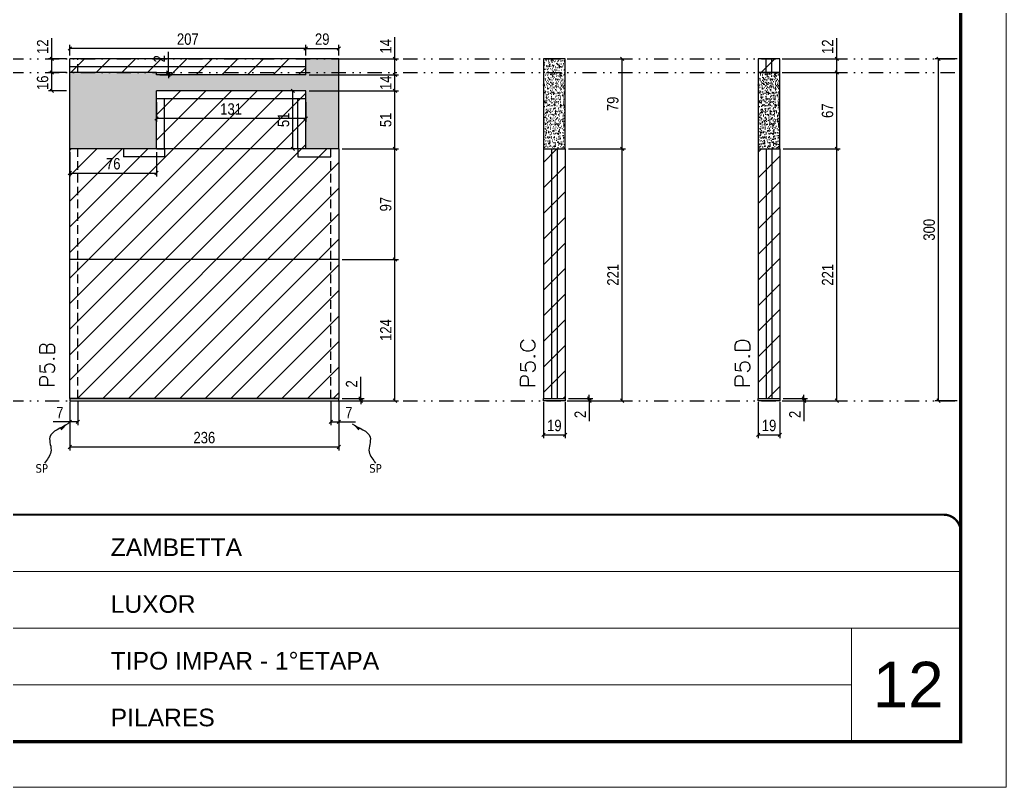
# Model space of a CAD drawing. Extents: x 14400 to 24104, y -21631 to 6985.
# Drawn here: x 19801 to 20667, y 3638 to 4311 of the extents above; entities that cross this region are included whole.
import ezdxf

# ---------------------------------------------------------------- set-up
doc = ezdxf.new("R2010")
doc.units = 0
for name, pattern in [('CONTINUO', [0]), ('DASHED', [0.75, 0.5, -0.25]), ('DIVIDE2', [0.625, 0.25, -0.125, 0, -0.125, 0, -0.125]), ('HIDDEN', [0.375, 0.25, -0.125])]:
    doc.linetypes.add(name, pattern=pattern)
for name, color, linetype, lineweight in [('CARIMBO', 255, 'Continuous', 9), ('Folhas', 255, 'Continuous', 9), ('Hachura', 251, 'Continuous', 9), ('SARRAFO DE PRESSAO', 251, 'DASHED', 9), ('Texto Seção', 7, 'Continuous', 15)]:
    doc.layers.add(name, color=color, linetype=linetype, lineweight=lineweight)
for name, color, linetype in [('COTA', 241, 'Continuous'), ('Nível', 160, 'Continuous'), ('Painéis', 200, 'Continuous'), ('SARR_2.2x7', 40, 'Continuous'), ('Sarrafo de Pressão', 42, 'HIDDEN'), ('texto', 7, 'Continuous')]:
    doc.layers.add(name, color=color, linetype=linetype)
doc.styles.add('ARIAL', font='arial.ttf')
doc.styles.add('COTA TECNICA', font='techl___.ttf', dxfattribs={"height": 10})
doc.styles.add('COTA TECNICA-50', font='techl___.ttf', dxfattribs={"height": 10})
doc.styles.add('REGUA-120', font='ROMANS.shx', dxfattribs={"height": 15})
doc.styles.get("Standard").update_dxf_attribs({"font": 'arial.ttf'})
doc.dimstyles.new('COTA PAINEL-50', dxfattribs={"dimtxt": 10, "dimasz": 3, "dimexe": 3, "dimexo": 3, "dimgap": 3, "dimtad": 1, "dimdec": 1, "dimzin": 12, "dimdsep": 46, "dimtxsty": 'COTA TECNICA-50', "dimblk1": 'OBLIQUE', "dimblk2": 'OBLIQUE', "dimsah": 1, "dimcen": 0.9, "dimclrd": 4, "dimclre": 4, "dimclrt": 240, "dimadec": 1, "dimazin": 3, "dimtfac": 1, "dimtdec": 1, "dimtmove": 0, "dimatfit": 3, "dimfxl": 1, "dimtolj": 1, "dimtzin": 12, "dimarcsym": 0})
doc.dimstyles.new('PAINEL', dxfattribs={"dimtxt": 10, "dimasz": 3, "dimexe": 3, "dimexo": 3, "dimgap": 3, "dimtad": 1, "dimdec": 1, "dimzin": 12, "dimdsep": 46, "dimtxsty": 'COTA TECNICA', "dimblk1": 'OBLIQUE', "dimblk2": 'OBLIQUE', "dimsah": 1, "dimcen": 0.9, "dimclrd": 4, "dimclre": 4, "dimclrt": 240, "dimadec": 1, "dimazin": 3, "dimtfac": 1, "dimtdec": 1, "dimtmove": 0, "dimatfit": 3, "dimfxl": 1, "dimtolj": 1, "dimtzin": 12, "dimarcsym": 0})
doc.dimstyles.get("Standard").update_dxf_attribs({"dimtxt": 0.18, "dimasz": 0.18, "dimexe": 0.18, "dimexo": 0.0625, "dimgap": 0.09, "dimtad": 0, "dimtih": 1, "dimtoh": 1, "dimdec": 4, "dimzin": 0, "dimdsep": 46, "dimtxsty": 'Standard', "dimcen": 0.09, "dimadec": 0, "dimazin": 0, "dimtfac": 1, "dimtdec": 4, "dimtofl": 0, "dimtmove": 0, "dimatfit": 3, "dimfxl": 1, "dimtolj": 1, "dimtzin": 0, "dimarcsym": 0})

# ---------------------------------------------------------------- blocks, each defined once
blk = doc.blocks.new('9999999999')
at = {"color": 30, "linetype": 'CONTINUO'}
for p, q in [((98564.56, 34379.64), (99583.98, 34379.64)), ((98564.56, 34329.83), (99487.98, 34329.83)), ((99583.98, 34329.83), (99487.98, 34329.83)), ((99487.98, 34329.83), (99487.98, 34230.21)), ((98564.56, 34280.02), (99487.98, 34280.02))]:
    blk.add_line(p, q, dxfattribs=at)
at = {"color": 30, "linetype": 'CONTINUO', "const_width": 2}
blk.add_lwpolyline([(99583.98, 34230.21), (99583.98, 34414.45, 0.414214), (99568.98, 34429.45), (98228.98, 34429.45, 0.414214), (98213.98, 34414.45), (98213.98, 34245.21, 0.414214), (98228.98, 34230.21), (99583.98, 34230.21)], format="xyb", dxfattribs=at)
at = {"layer": 'Folhas'}
blk.add_lwpolyline([(98138.98, 34190.21), (99623.98, 34190.21), (99623.98, 35240.21), (98138.98, 35240.21)], close=True, dxfattribs=at)
at = {"layer": 'Folhas', "color": 30, "const_width": 3}
blk.add_lwpolyline([(98213.98, 34230.21), (99583.98, 34230.21), (99583.98, 35200.21), (98213.98, 35200.21)], close=True, dxfattribs=at)
at = {"color": 7, "linetype": 'Continuous', "ltscale": 5, "style": 'ARIAL'}
for s, height, p in [('ZAMBETTA', 15.483, (98837.68, 34393.13)), ('LUXOR', 15.483, (98837.68, 34343.32)), ('TIPO IMPAR - 1°ETAPA', 15.4829, (98837.68, 34293.51)), ('PILARES', 15.483, (98837.68, 34243.7))]:
    blk.add_text(s, height=height, dxfattribs=at).set_placement(p)
blk = doc.blocks.new('_Oblique')
at = {"color": 0, "linetype": 'ByBlock', "lineweight": -2}
blk.add_line((-0.5, -0.5), (0.5, 0.5), dxfattribs=at)
blk = doc.blocks.new('*D780')
at = {"layer": 'COTA', "color": 4, "lineweight": -2, "transparency": 16777216}
for p, q in [((19844.89, 3975.86), (19844.89, 3933.18)), ((20080.89, 3975.86), (20080.89, 3933.18)), ((20080.89, 3936.18), (19844.89, 3936.18))]:
    blk.add_line(p, q, dxfattribs=at)
at = {"layer": 'Defpoints', "color": 0, "transparency": 16777216}
for p in [(19844.89, 3978.86), (20080.89, 3978.86), (19844.89, 3936.18)]:
    blk.add_point(p, dxfattribs=at)
at = {"layer": 'COTA', "color": 4, "lineweight": -2, "transparency": 16777216, "xscale": 3, "yscale": 3, "zscale": 3, "rotation": 180}
blk.add_blockref('_Oblique', (19844.89, 3936.18), dxfattribs=at)
at = {"layer": 'COTA', "color": 4, "lineweight": -2, "transparency": 16777216, "xscale": 3, "yscale": 3, "zscale": 3}
blk.add_blockref('_Oblique', (20080.89, 3936.18), dxfattribs=at)
at = {"layer": 'COTA', "color": 240, "transparency": 16777216, "insert": (19962.89, 3944.4), "char_height": 10, "attachment_point": 5, "style": 'COTA TECNICA'}
blk.add_mtext('\\A1;236', dxfattribs=at)
blk = doc.blocks.new('*D781')
at = {"layer": 'COTA', "color": 4, "lineweight": -2, "transparency": 16777216}
for p, q in [((20073.89, 3975.86), (20073.89, 3955.35)), ((20080.89, 3973.86), (20080.89, 3955.35)), ((20073.89, 3958.35), (20080.89, 3958.35)), ((20080.89, 3958.35), (20095.62, 3958.35))]:
    blk.add_line(p, q, dxfattribs=at)
at = {"layer": 'Defpoints', "color": 0, "transparency": 16777216}
for p in [(20073.89, 3978.86), (20080.89, 3976.86), (20080.89, 3958.35)]:
    blk.add_point(p, dxfattribs=at)
at = {"layer": 'COTA', "color": 4, "lineweight": -2, "transparency": 16777216, "xscale": 3, "yscale": 3, "zscale": 3, "rotation": 180}
blk.add_blockref('_Oblique', (20073.89, 3958.35), dxfattribs=at)
at = {"layer": 'COTA', "color": 4, "lineweight": -2, "transparency": 16777216, "xscale": 3, "yscale": 3, "zscale": 3}
blk.add_blockref('_Oblique', (20080.89, 3958.35), dxfattribs=at)
at = {"layer": 'COTA', "color": 240, "transparency": 16777216, "insert": (20089.76, 3966.42), "char_height": 10, "attachment_point": 5, "style": 'COTA TECNICA-50'}
blk.add_mtext('\\A1;7', dxfattribs=at)
blk = doc.blocks.new('*D782')
at = {"layer": 'COTA', "color": 4, "lineweight": -2, "transparency": 16777216}
for p, q in [((19851.89, 3975.86), (19851.89, 3955.35)), ((19844.89, 3973.86), (19844.89, 3955.35)), ((19844.89, 3958.35), (19830.16, 3958.35)), ((19851.89, 3958.35), (19844.89, 3958.35))]:
    blk.add_line(p, q, dxfattribs=at)
at = {"layer": 'Defpoints', "color": 0, "transparency": 16777216}
for p in [(19844.89, 3976.86), (19851.89, 3978.86), (19844.89, 3958.35)]:
    blk.add_point(p, dxfattribs=at)
at = {"layer": 'COTA', "color": 4, "lineweight": -2, "transparency": 16777216, "xscale": 3, "yscale": 3, "zscale": 3, "rotation": 180}
blk.add_blockref('_Oblique', (19844.89, 3958.35), dxfattribs=at)
at = {"layer": 'COTA', "color": 4, "lineweight": -2, "transparency": 16777216, "xscale": 3, "yscale": 3, "zscale": 3}
blk.add_blockref('_Oblique', (19851.89, 3958.35), dxfattribs=at)
at = {"layer": 'COTA', "color": 240, "transparency": 16777216, "insert": (19836.03, 3966.42), "char_height": 10, "attachment_point": 5, "style": 'COTA TECNICA-50'}
blk.add_mtext('\\A1;7', dxfattribs=at)
blk = doc.blocks.new('*D786')
at = {"layer": 'COTA', "color": 4, "linetype": 'ByBlock', "lineweight": -2, "transparency": 16777216}
for p, q in [((20083.89, 4100.86), (20133.26, 4100.86)), ((20130.26, 3976.86), (20130.26, 4100.86)), ((20083.89, 3976.86), (20133.26, 3976.86))]:
    blk.add_line(p, q, dxfattribs=at)
at = {"layer": 'Defpoints', "color": 0, "linetype": 'ByBlock', "transparency": 16777216}
for p in [(20080.89, 4100.86), (20130.26, 4100.86), (20080.89, 3976.86)]:
    blk.add_point(p, dxfattribs=at)
at = {"layer": 'COTA', "color": 4, "linetype": 'ByBlock', "lineweight": -2, "transparency": 16777216, "xscale": 3, "yscale": 3, "zscale": 3}
for p, rotation in [((20130.26, 4100.86), 90), ((20130.26, 3976.86), 270)]:
    blk.add_blockref('_Oblique', p, dxfattribs=dict(at, rotation=rotation))
at = {"layer": 'COTA', "color": 240, "linetype": 'ByBlock', "transparency": 16777216, "insert": (20122.19, 4038.86), "char_height": 10, "attachment_point": 5, "rotation": 90, "style": 'COTA TECNICA'}
blk.add_mtext('\\A1;124', dxfattribs=at)
blk = doc.blocks.new('*D783')
at = {"layer": 'COTA', "color": 4, "lineweight": -2, "transparency": 16777216}
for p, q in [((20100.15, 3978.86), (20100.15, 3997.66)), ((20083.89, 3978.86), (20103.15, 3978.86)), ((20083.89, 3976.86), (20103.15, 3976.86)), ((20100.15, 3976.86), (20100.15, 3978.86)), ((20100.15, 3976.86), (20100.15, 3973.86))]:
    blk.add_line(p, q, dxfattribs=at)
at = {"layer": 'Defpoints', "color": 0, "transparency": 16777216}
for p in [(20080.89, 3978.86), (20080.89, 3976.86), (20100.15, 3976.86)]:
    blk.add_point(p, dxfattribs=at)
at = {"layer": 'COTA', "color": 4, "lineweight": -2, "transparency": 16777216, "xscale": 3, "yscale": 3, "zscale": 3}
for p, rotation in [((20100.15, 3978.86), 270), ((20100.15, 3976.86), 90)]:
    blk.add_blockref('_Oblique', p, dxfattribs=dict(at, rotation=rotation))
at = {"layer": 'COTA', "color": 240, "transparency": 16777216, "insert": (20092.15, 3991.61), "char_height": 10, "attachment_point": 5, "rotation": 90, "style": 'COTA TECNICA-50'}
blk.add_mtext('\\A1;2', dxfattribs=at)
blk = doc.blocks.new('*D787')
at = {"layer": 'COTA', "color": 4, "linetype": 'ByBlock', "lineweight": -2, "transparency": 16777216}
for p, q in [((20083.89, 4100.86), (20133.26, 4100.86)), ((20130.26, 3976.86), (20130.26, 4100.86)), ((20083.89, 3976.86), (20133.26, 3976.86))]:
    blk.add_line(p, q, dxfattribs=at)
at = {"layer": 'Defpoints', "color": 0, "linetype": 'ByBlock', "transparency": 16777216}
for p in [(20080.89, 4100.86), (20130.26, 4100.86), (20080.89, 3976.86)]:
    blk.add_point(p, dxfattribs=at)
at = {"layer": 'COTA', "color": 4, "linetype": 'ByBlock', "lineweight": -2, "transparency": 16777216, "xscale": 3, "yscale": 3, "zscale": 3}
for p, rotation in [((20130.26, 4100.86), 90), ((20130.26, 3976.86), 270)]:
    blk.add_blockref('_Oblique', p, dxfattribs=dict(at, rotation=rotation))
at = {"layer": 'COTA', "color": 240, "linetype": 'ByBlock', "transparency": 16777216, "insert": (20122.19, 4038.86), "char_height": 10, "attachment_point": 5, "rotation": 90, "style": 'COTA TECNICA'}
blk.add_mtext('\\A1;124', dxfattribs=at)
blk = doc.blocks.new('*D788')
at = {"layer": 'COTA', "color": 4, "lineweight": -2, "transparency": 16777216}
for p, q in [((20083.89, 4197.86), (20133.26, 4197.86)), ((20130.26, 4100.86), (20130.26, 4197.86)), ((20083.89, 4100.86), (20133.26, 4100.86))]:
    blk.add_line(p, q, dxfattribs=at)
at = {"layer": 'Defpoints', "color": 0, "transparency": 16777216}
for p in [(20080.89, 4197.86), (20130.26, 4197.86), (20080.89, 4100.86)]:
    blk.add_point(p, dxfattribs=at)
at = {"layer": 'COTA', "color": 4, "lineweight": -2, "transparency": 16777216, "xscale": 3, "yscale": 3, "zscale": 3}
for p, rotation in [((20130.26, 4197.86), 90), ((20130.26, 4100.86), 270)]:
    blk.add_blockref('_Oblique', p, dxfattribs=dict(at, rotation=rotation))
at = {"layer": 'COTA', "color": 240, "transparency": 16777216, "insert": (20122.16, 4149.36), "char_height": 10, "attachment_point": 5, "rotation": 90, "style": 'COTA TECNICA'}
blk.add_mtext('\\A1;97', dxfattribs=at)
blk = doc.blocks.new('*D784')
at = {"layer": 'COTA', "color": 4, "lineweight": -2, "transparency": 16777216}
for p, q in [((20051.89, 4279.86), (20051.89, 4289.04)), ((20080.89, 4279.86), (20080.89, 4289.04)), ((20051.89, 4286.04), (20080.89, 4286.04))]:
    blk.add_line(p, q, dxfattribs=at)
at = {"layer": 'Defpoints', "color": 0, "transparency": 16777216}
for p in [(20080.89, 4286.04), (20051.89, 4276.86), (20080.89, 4276.86)]:
    blk.add_point(p, dxfattribs=at)
at = {"layer": 'COTA', "color": 4, "lineweight": -2, "transparency": 16777216, "xscale": 3, "yscale": 3, "zscale": 3, "rotation": 180}
blk.add_blockref('_Oblique', (20051.89, 4286.04), dxfattribs=at)
at = {"layer": 'COTA', "color": 4, "lineweight": -2, "transparency": 16777216, "xscale": 3, "yscale": 3, "zscale": 3}
blk.add_blockref('_Oblique', (20080.89, 4286.04), dxfattribs=at)
at = {"layer": 'COTA', "color": 240, "transparency": 16777216, "insert": (20066.39, 4294.13), "char_height": 10, "attachment_point": 5, "style": 'COTA TECNICA'}
blk.add_mtext('\\A1;29', dxfattribs=at)
blk = doc.blocks.new('*D785')
at = {"layer": 'COTA', "color": 4, "lineweight": -2, "transparency": 16777216}
for p, q in [((19844.89, 4279.86), (19844.89, 4289.04)), ((20051.89, 4279.86), (20051.89, 4289.04)), ((20051.89, 4286.04), (19844.89, 4286.04))]:
    blk.add_line(p, q, dxfattribs=at)
at = {"layer": 'Defpoints', "color": 0, "transparency": 16777216}
for p in [(19844.89, 4286.04), (19844.89, 4276.86), (20051.89, 4276.86)]:
    blk.add_point(p, dxfattribs=at)
at = {"layer": 'COTA', "color": 4, "lineweight": -2, "transparency": 16777216, "xscale": 3, "yscale": 3, "zscale": 3, "rotation": 180}
blk.add_blockref('_Oblique', (19844.89, 4286.04), dxfattribs=at)
at = {"layer": 'COTA', "color": 4, "lineweight": -2, "transparency": 16777216, "xscale": 3, "yscale": 3, "zscale": 3}
blk.add_blockref('_Oblique', (20051.89, 4286.04), dxfattribs=at)
at = {"layer": 'COTA', "color": 240, "transparency": 16777216, "insert": (19948.39, 4294.15), "char_height": 10, "attachment_point": 5, "style": 'COTA TECNICA'}
blk.add_mtext('\\A1;207', dxfattribs=at)
blk = doc.blocks.new('*D789')
at = {"layer": 'COTA', "color": 4, "lineweight": -2, "transparency": 16777216}
for p, q in [((19841.89, 4264.86), (19826.03, 4264.86)), ((19829.03, 4248.86), (19829.03, 4264.86)), ((19841.89, 4248.86), (19826.03, 4248.86))]:
    blk.add_line(p, q, dxfattribs=at)
at = {"layer": 'Defpoints', "color": 0, "transparency": 16777216}
for p in [(19829.03, 4264.86), (19844.89, 4264.86), (19844.89, 4248.86)]:
    blk.add_point(p, dxfattribs=at)
at = {"layer": 'COTA', "color": 4, "lineweight": -2, "transparency": 16777216, "xscale": 3, "yscale": 3, "zscale": 3}
for p, rotation in [((19829.03, 4264.86), 90), ((19829.03, 4248.86), 270)]:
    blk.add_blockref('_Oblique', p, dxfattribs=dict(at, rotation=rotation))
at = {"layer": 'COTA', "color": 240, "transparency": 16777216, "insert": (19820.92, 4255.86), "char_height": 10, "attachment_point": 5, "rotation": 90, "style": 'COTA TECNICA'}
blk.add_mtext('\\A1;16', dxfattribs=at)
blk = doc.blocks.new('*D790')
at = {"layer": 'COTA', "color": 4, "lineweight": -2, "transparency": 16777216}
for p, q in [((19829.03, 4276.86), (19829.03, 4295.17)), ((19841.89, 4276.86), (19826.03, 4276.86)), ((19829.03, 4264.86), (19829.03, 4276.86)), ((19841.89, 4264.86), (19826.03, 4264.86))]:
    blk.add_line(p, q, dxfattribs=at)
at = {"layer": 'Defpoints', "color": 0, "transparency": 16777216}
for p in [(19829.03, 4276.86), (19844.89, 4276.86), (19844.89, 4264.86)]:
    blk.add_point(p, dxfattribs=at)
at = {"layer": 'COTA', "color": 4, "lineweight": -2, "transparency": 16777216, "xscale": 3, "yscale": 3, "zscale": 3}
for p, rotation in [((19829.03, 4276.86), 90), ((19829.03, 4264.86), 270)]:
    blk.add_blockref('_Oblique', p, dxfattribs=dict(at, rotation=rotation))
at = {"layer": 'COTA', "color": 240, "transparency": 16777216, "insert": (19820.97, 4287.52), "char_height": 10, "attachment_point": 5, "rotation": 90, "style": 'COTA TECNICA'}
blk.add_mtext('\\A1;12', dxfattribs=at)
blk = doc.blocks.new('*D791')
at = {"layer": 'COTA', "color": 4, "lineweight": -2, "transparency": 16777216}
for p, q in [((19931.3, 4264.86), (19931.3, 4282.97)), ((19923.89, 4264.86), (19934.3, 4264.86)), ((19923.89, 4262.86), (19934.3, 4262.86)), ((19931.3, 4262.86), (19931.3, 4264.86)), ((19931.3, 4262.86), (19931.3, 4259.86))]:
    blk.add_line(p, q, dxfattribs=at)
at = {"layer": 'Defpoints', "color": 0, "transparency": 16777216}
for p in [(19920.89, 4264.86), (19920.89, 4262.86), (19931.3, 4264.86)]:
    blk.add_point(p, dxfattribs=at)
at = {"layer": 'COTA', "color": 4, "lineweight": -2, "transparency": 16777216, "xscale": 3, "yscale": 3, "zscale": 3}
for p, rotation in [((19931.3, 4264.86), 270), ((19931.3, 4262.86), 90)]:
    blk.add_blockref('_Oblique', p, dxfattribs=dict(at, rotation=rotation))
at = {"layer": 'COTA', "color": 240, "transparency": 16777216, "insert": (19923.3, 4276.92), "char_height": 10, "attachment_point": 5, "rotation": 90, "style": 'COTA TECNICA'}
blk.add_mtext('\\A1;2', dxfattribs=at)
blk = doc.blocks.new('*D792')
at = {"layer": 'COTA', "color": 4, "lineweight": -2, "transparency": 16777216}
for p, q in [((20054.89, 4248.86), (20133.26, 4248.86)), ((20130.26, 4197.86), (20130.26, 4248.86)), ((20083.89, 4197.86), (20133.26, 4197.86))]:
    blk.add_line(p, q, dxfattribs=at)
at = {"layer": 'Defpoints', "color": 0, "transparency": 16777216}
for p in [(20051.89, 4248.86), (20130.26, 4248.86), (20080.89, 4197.86)]:
    blk.add_point(p, dxfattribs=at)
at = {"layer": 'COTA', "color": 4, "lineweight": -2, "transparency": 16777216, "xscale": 3, "yscale": 3, "zscale": 3}
for p, rotation in [((20130.26, 4248.86), 90), ((20130.26, 4197.86), 270)]:
    blk.add_blockref('_Oblique', p, dxfattribs=dict(at, rotation=rotation))
at = {"layer": 'COTA', "color": 240, "transparency": 16777216, "insert": (20122.15, 4223.36), "char_height": 10, "attachment_point": 5, "rotation": 90, "style": 'COTA TECNICA'}
blk.add_mtext('\\A1;51', dxfattribs=at)
blk = doc.blocks.new('*D793')
at = {"layer": 'COTA', "color": 4, "lineweight": -2, "transparency": 16777216}
for p, q in [((20054.89, 4262.86), (20133.26, 4262.86)), ((20130.26, 4248.86), (20130.26, 4262.86)), ((20054.89, 4248.86), (20133.26, 4248.86))]:
    blk.add_line(p, q, dxfattribs=at)
at = {"layer": 'Defpoints', "color": 0, "transparency": 16777216}
for p in [(20051.89, 4262.86), (20130.26, 4262.86), (20051.89, 4248.86)]:
    blk.add_point(p, dxfattribs=at)
at = {"layer": 'COTA', "color": 4, "lineweight": -2, "transparency": 16777216, "xscale": 3, "yscale": 3, "zscale": 3}
for p, rotation in [((20130.26, 4262.86), 90), ((20130.26, 4248.86), 270)]:
    blk.add_blockref('_Oblique', p, dxfattribs=dict(at, rotation=rotation))
at = {"layer": 'COTA', "color": 240, "transparency": 16777216, "insert": (20122.19, 4255.86), "char_height": 10, "attachment_point": 5, "rotation": 90, "style": 'COTA TECNICA'}
blk.add_mtext('\\A1;14', dxfattribs=at)
blk = doc.blocks.new('*D794')
at = {"layer": 'COTA', "color": 4, "lineweight": -2, "transparency": 16777216}
for p, q in [((20130.26, 4276.86), (20130.26, 4295.98)), ((20083.89, 4276.86), (20133.26, 4276.86)), ((20130.26, 4262.86), (20130.26, 4276.86)), ((20054.89, 4262.86), (20133.26, 4262.86))]:
    blk.add_line(p, q, dxfattribs=at)
at = {"layer": 'Defpoints', "color": 0, "transparency": 16777216}
for p in [(20080.89, 4276.86), (20130.26, 4276.86), (20051.89, 4262.86)]:
    blk.add_point(p, dxfattribs=at)
at = {"layer": 'COTA', "color": 4, "lineweight": -2, "transparency": 16777216, "xscale": 3, "yscale": 3, "zscale": 3}
for p, rotation in [((20130.26, 4276.86), 90), ((20130.26, 4262.86), 270)]:
    blk.add_blockref('_Oblique', p, dxfattribs=dict(at, rotation=rotation))
at = {"layer": 'COTA', "color": 240, "transparency": 16777216, "insert": (20122.19, 4287.92), "char_height": 10, "attachment_point": 5, "rotation": 90, "style": 'COTA TECNICA'}
blk.add_mtext('\\A1;14', dxfattribs=at)
blk = doc.blocks.new('*D795')
at = {"layer": 'COTA', "color": 4, "lineweight": -2, "transparency": 16777216}
for p, q in [((20048.89, 4248.86), (20037.57, 4248.86)), ((20040.57, 4197.86), (20040.57, 4248.86)), ((20041.89, 4197.86), (20037.57, 4197.86))]:
    blk.add_line(p, q, dxfattribs=at)
at = {"layer": 'Defpoints', "color": 0, "transparency": 16777216}
for p in [(20040.57, 4248.86), (20051.89, 4248.86), (20044.89, 4197.86)]:
    blk.add_point(p, dxfattribs=at)
at = {"layer": 'COTA', "color": 4, "lineweight": -2, "transparency": 16777216, "xscale": 3, "yscale": 3, "zscale": 3}
for p, rotation in [((20040.57, 4248.86), 90), ((20040.57, 4197.86), 270)]:
    blk.add_blockref('_Oblique', p, dxfattribs=dict(at, rotation=rotation))
at = {"layer": 'COTA', "color": 240, "transparency": 16777216, "insert": (20032.46, 4223.36), "char_height": 10, "attachment_point": 5, "rotation": 90, "style": 'COTA TECNICA'}
blk.add_mtext('\\A1;51', dxfattribs=at)
blk = doc.blocks.new('*D1940')
at = {"layer": 'COTA', "color": 4, "lineweight": -2, "transparency": 16777216}
for p, q in [((20623.97, 4276.86), (20604.51, 4276.86)), ((20607.51, 3976.86), (20607.51, 4276.86)), ((20623.97, 3976.86), (20604.51, 3976.86))]:
    blk.add_line(p, q, dxfattribs=at)
at = {"layer": 'Defpoints', "color": 0, "transparency": 16777216}
for p in [(20607.51, 4276.86), (20626.97, 4276.86), (20626.97, 3976.86)]:
    blk.add_point(p, dxfattribs=at)
at = {"layer": 'COTA', "color": 4, "lineweight": -2, "transparency": 16777216, "xscale": 3, "yscale": 3, "zscale": 3}
for p, rotation in [((20607.51, 4276.86), 90), ((20607.51, 3976.86), 270)]:
    blk.add_blockref('_Oblique', p, dxfattribs=dict(at, rotation=rotation))
at = {"layer": 'COTA', "color": 240, "transparency": 16777216, "insert": (20599.29, 4126.86), "char_height": 10, "attachment_point": 5, "rotation": 90, "style": 'COTA TECNICA'}
blk.add_mtext('\\A1;300', dxfattribs=at)
blk = doc.blocks.new('*D1943')
at = {"layer": 'COTA', "color": 4, "lineweight": -2, "transparency": 16777216}
for p, q in [((20260.69, 3975.86), (20260.69, 3943.97)), ((20279.69, 3975.86), (20279.69, 3943.97)), ((20260.69, 3946.97), (20279.69, 3946.97))]:
    blk.add_line(p, q, dxfattribs=at)
at = {"layer": 'Defpoints', "color": 0, "transparency": 16777216}
for p in [(20260.69, 3978.86), (20279.69, 3978.86), (20279.69, 3946.97)]:
    blk.add_point(p, dxfattribs=at)
at = {"layer": 'COTA', "color": 4, "lineweight": -2, "transparency": 16777216, "xscale": 3, "yscale": 3, "zscale": 3, "rotation": 180}
blk.add_blockref('_Oblique', (20260.69, 3946.97), dxfattribs=at)
at = {"layer": 'COTA', "color": 4, "lineweight": -2, "transparency": 16777216, "xscale": 3, "yscale": 3, "zscale": 3}
blk.add_blockref('_Oblique', (20279.69, 3946.97), dxfattribs=at)
at = {"layer": 'COTA', "color": 240, "transparency": 16777216, "insert": (20270.19, 3955.05), "char_height": 10, "attachment_point": 5, "style": 'COTA TECNICA'}
blk.add_mtext('\\A1;19', dxfattribs=at)
blk = doc.blocks.new('*D1944')
at = {"layer": 'COTA', "color": 4, "lineweight": -2, "transparency": 16777216}
for p, q in [((20282.69, 3978.86), (20303.88, 3978.86)), ((20282.69, 3976.86), (20303.88, 3976.86)), ((20300.88, 3978.86), (20300.88, 3981.86)), ((20300.88, 3978.86), (20300.88, 3976.86)), ((20300.88, 3976.86), (20300.88, 3958.75))]:
    blk.add_line(p, q, dxfattribs=at)
at = {"layer": 'Defpoints', "color": 0, "transparency": 16777216}
for p in [(20279.69, 3978.86), (20279.69, 3976.86), (20300.88, 3978.86)]:
    blk.add_point(p, dxfattribs=at)
at = {"layer": 'COTA', "color": 4, "lineweight": -2, "transparency": 16777216, "xscale": 3, "yscale": 3, "zscale": 3}
for p, rotation in [((20300.88, 3978.86), 270), ((20300.88, 3976.86), 90)]:
    blk.add_blockref('_Oblique', p, dxfattribs=dict(at, rotation=rotation))
at = {"layer": 'COTA', "color": 240, "transparency": 16777216, "insert": (20292.88, 3964.8), "char_height": 10, "attachment_point": 5, "rotation": 90, "style": 'COTA TECNICA-50'}
blk.add_mtext('\\A1;2', dxfattribs=at)
blk = doc.blocks.new('*D1945')
at = {"layer": 'COTA', "color": 4, "lineweight": -2, "transparency": 16777216}
for p, q in [((20282.69, 4197.86), (20332.68, 4197.86)), ((20329.68, 3976.86), (20329.68, 4197.86)), ((20282.69, 3976.86), (20332.68, 3976.86))]:
    blk.add_line(p, q, dxfattribs=at)
at = {"layer": 'Defpoints', "color": 0, "transparency": 16777216}
for p in [(20279.69, 4197.86), (20329.68, 4197.86), (20279.69, 3976.86)]:
    blk.add_point(p, dxfattribs=at)
at = {"layer": 'COTA', "color": 4, "lineweight": -2, "transparency": 16777216, "xscale": 3, "yscale": 3, "zscale": 3}
for p, rotation in [((20329.68, 4197.86), 90), ((20329.68, 3976.86), 270)]:
    blk.add_blockref('_Oblique', p, dxfattribs=dict(at, rotation=rotation))
at = {"layer": 'COTA', "color": 240, "transparency": 16777216, "insert": (20321.62, 4087.36), "char_height": 10, "attachment_point": 5, "rotation": 90, "style": 'COTA TECNICA-50'}
blk.add_mtext('\\A1;221', dxfattribs=at)
blk = doc.blocks.new('*D1946')
at = {"layer": 'COTA', "color": 4, "lineweight": -2, "transparency": 16777216}
for p, q in [((20282.69, 4276.86), (20332.68, 4276.86)), ((20329.68, 4197.86), (20329.68, 4276.86)), ((20282.69, 4197.86), (20332.68, 4197.86))]:
    blk.add_line(p, q, dxfattribs=at)
at = {"layer": 'Defpoints', "color": 0, "transparency": 16777216}
for p in [(20279.69, 4276.86), (20329.68, 4276.86), (20279.69, 4197.86)]:
    blk.add_point(p, dxfattribs=at)
at = {"layer": 'COTA', "color": 4, "lineweight": -2, "transparency": 16777216, "xscale": 3, "yscale": 3, "zscale": 3}
for p, rotation in [((20329.68, 4276.86), 90), ((20329.68, 4197.86), 270)]:
    blk.add_blockref('_Oblique', p, dxfattribs=dict(at, rotation=rotation))
at = {"layer": 'COTA', "color": 240, "transparency": 16777216, "insert": (20321.58, 4237.36), "char_height": 10, "attachment_point": 5, "rotation": 90, "style": 'COTA TECNICA'}
blk.add_mtext('\\A1;79', dxfattribs=at)
blk = doc.blocks.new('*D1947')
at = {"layer": 'COTA', "color": 4, "lineweight": -2, "transparency": 16777216}
for p, q in [((20449.19, 3975.86), (20449.19, 3943.97)), ((20468.19, 3975.86), (20468.19, 3943.97)), ((20449.19, 3946.97), (20468.19, 3946.97))]:
    blk.add_line(p, q, dxfattribs=at)
at = {"layer": 'Defpoints', "color": 0, "transparency": 16777216}
for p in [(20449.19, 3978.86), (20468.19, 3978.86), (20468.19, 3946.97)]:
    blk.add_point(p, dxfattribs=at)
at = {"layer": 'COTA', "color": 4, "lineweight": -2, "transparency": 16777216, "xscale": 3, "yscale": 3, "zscale": 3, "rotation": 180}
blk.add_blockref('_Oblique', (20449.19, 3946.97), dxfattribs=at)
at = {"layer": 'COTA', "color": 4, "lineweight": -2, "transparency": 16777216, "xscale": 3, "yscale": 3, "zscale": 3}
blk.add_blockref('_Oblique', (20468.19, 3946.97), dxfattribs=at)
at = {"layer": 'COTA', "color": 240, "transparency": 16777216, "insert": (20458.69, 3955.05), "char_height": 10, "attachment_point": 5, "style": 'COTA TECNICA'}
blk.add_mtext('\\A1;19', dxfattribs=at)
blk = doc.blocks.new('*D1948')
at = {"layer": 'COTA', "color": 4, "lineweight": -2, "transparency": 16777216}
for p, q in [((20471.19, 3978.86), (20492.38, 3978.86)), ((20471.19, 3976.86), (20492.38, 3976.86)), ((20489.38, 3978.86), (20489.38, 3981.86)), ((20489.38, 3978.86), (20489.38, 3976.86)), ((20489.38, 3976.86), (20489.38, 3958.75))]:
    blk.add_line(p, q, dxfattribs=at)
at = {"layer": 'Defpoints', "color": 0, "transparency": 16777216}
for p in [(20468.19, 3978.86), (20468.19, 3976.86), (20489.38, 3978.86)]:
    blk.add_point(p, dxfattribs=at)
at = {"layer": 'COTA', "color": 4, "lineweight": -2, "transparency": 16777216, "xscale": 3, "yscale": 3, "zscale": 3}
for p, rotation in [((20489.38, 3978.86), 270), ((20489.38, 3976.86), 90)]:
    blk.add_blockref('_Oblique', p, dxfattribs=dict(at, rotation=rotation))
at = {"layer": 'COTA', "color": 240, "transparency": 16777216, "insert": (20481.38, 3964.8), "char_height": 10, "attachment_point": 5, "rotation": 90, "style": 'COTA TECNICA-50'}
blk.add_mtext('\\A1;2', dxfattribs=at)
blk = doc.blocks.new('*D1949')
at = {"layer": 'COTA', "color": 4, "lineweight": -2, "transparency": 16777216}
for p, q in [((20471.19, 4197.86), (20521.18, 4197.86)), ((20518.18, 3976.86), (20518.18, 4197.86)), ((20471.19, 3976.86), (20521.18, 3976.86))]:
    blk.add_line(p, q, dxfattribs=at)
at = {"layer": 'Defpoints', "color": 0, "transparency": 16777216}
for p in [(20468.19, 4197.86), (20518.18, 4197.86), (20468.19, 3976.86)]:
    blk.add_point(p, dxfattribs=at)
at = {"layer": 'COTA', "color": 4, "lineweight": -2, "transparency": 16777216, "xscale": 3, "yscale": 3, "zscale": 3}
for p, rotation in [((20518.18, 4197.86), 90), ((20518.18, 3976.86), 270)]:
    blk.add_blockref('_Oblique', p, dxfattribs=dict(at, rotation=rotation))
at = {"layer": 'COTA', "color": 240, "transparency": 16777216, "insert": (20510.12, 4087.36), "char_height": 10, "attachment_point": 5, "rotation": 90, "style": 'COTA TECNICA-50'}
blk.add_mtext('\\A1;221', dxfattribs=at)
blk = doc.blocks.new('*D1950')
at = {"layer": 'COTA', "color": 4, "lineweight": -2, "transparency": 16777216}
for p, q in [((20471.19, 4264.86), (20521.18, 4264.86)), ((20518.18, 4197.86), (20518.18, 4264.86)), ((20471.19, 4197.86), (20521.18, 4197.86))]:
    blk.add_line(p, q, dxfattribs=at)
at = {"layer": 'Defpoints', "color": 0, "transparency": 16777216}
for p in [(20468.19, 4264.86), (20518.18, 4264.86), (20468.19, 4197.86)]:
    blk.add_point(p, dxfattribs=at)
at = {"layer": 'COTA', "color": 4, "lineweight": -2, "transparency": 16777216, "xscale": 3, "yscale": 3, "zscale": 3}
for p, rotation in [((20518.18, 4264.86), 90), ((20518.18, 4197.86), 270)]:
    blk.add_blockref('_Oblique', p, dxfattribs=dict(at, rotation=rotation))
at = {"layer": 'COTA', "color": 240, "transparency": 16777216, "insert": (20510.08, 4231.36), "char_height": 10, "attachment_point": 5, "rotation": 90, "style": 'COTA TECNICA'}
blk.add_mtext('\\A1;67', dxfattribs=at)
blk = doc.blocks.new('*D1951')
at = {"layer": 'COTA', "color": 4, "lineweight": -2, "transparency": 16777216}
for p, q in [((20518.18, 4276.86), (20518.18, 4295.17)), ((20471.19, 4276.86), (20521.18, 4276.86)), ((20518.18, 4264.86), (20518.18, 4276.86)), ((20471.19, 4264.86), (20521.18, 4264.86))]:
    blk.add_line(p, q, dxfattribs=at)
at = {"layer": 'Defpoints', "color": 0, "transparency": 16777216}
for p in [(20468.19, 4276.86), (20518.18, 4276.86), (20468.19, 4264.86)]:
    blk.add_point(p, dxfattribs=at)
at = {"layer": 'COTA', "color": 4, "lineweight": -2, "transparency": 16777216, "xscale": 3, "yscale": 3, "zscale": 3}
for p, rotation in [((20518.18, 4276.86), 90), ((20518.18, 4264.86), 270)]:
    blk.add_blockref('_Oblique', p, dxfattribs=dict(at, rotation=rotation))
at = {"layer": 'COTA', "color": 240, "transparency": 16777216, "insert": (20510.12, 4287.52), "char_height": 10, "attachment_point": 5, "rotation": 90, "style": 'COTA TECNICA'}
blk.add_mtext('\\A1;12', dxfattribs=at)
blk = doc.blocks.new('*D2105')
at = {"layer": 'COTA', "color": 4, "lineweight": -2, "transparency": 16777216}
for p, q in [((19920.89, 4238.86), (19920.89, 4221.56)), ((20051.89, 4238.86), (20051.89, 4221.56)), ((20051.89, 4224.56), (19920.89, 4224.56))]:
    blk.add_line(p, q, dxfattribs=at)
at = {"layer": 'Defpoints', "color": 0, "transparency": 16777216}
for p in [(19920.89, 4241.86), (20051.89, 4241.86), (19920.89, 4224.56)]:
    blk.add_point(p, dxfattribs=at)
at = {"layer": 'COTA', "color": 4, "lineweight": -2, "transparency": 16777216, "xscale": 3, "yscale": 3, "zscale": 3, "rotation": 180}
blk.add_blockref('_Oblique', (19920.89, 4224.56), dxfattribs=at)
at = {"layer": 'COTA', "color": 4, "lineweight": -2, "transparency": 16777216, "xscale": 3, "yscale": 3, "zscale": 3}
blk.add_blockref('_Oblique', (20051.89, 4224.56), dxfattribs=at)
at = {"layer": 'COTA', "color": 240, "transparency": 16777216, "insert": (19986.39, 4232.78), "char_height": 10, "attachment_point": 5, "style": 'COTA TECNICA'}
blk.add_mtext('\\A1;131', dxfattribs=at)
blk = doc.blocks.new('*D3494')
at = {"layer": 'COTA', "color": 4, "lineweight": -2, "transparency": 16777216}
for p, q in [((19844.89, 4194.86), (19844.89, 4173.67)), ((19920.89, 4194.86), (19920.89, 4173.67)), ((19844.89, 4176.67), (19920.89, 4176.67))]:
    blk.add_line(p, q, dxfattribs=at)
at = {"layer": 'Defpoints', "color": 0, "transparency": 16777216}
for p in [(19844.89, 4197.86), (19920.89, 4197.86), (19920.89, 4176.67)]:
    blk.add_point(p, dxfattribs=at)
at = {"layer": 'COTA', "color": 4, "lineweight": -2, "transparency": 16777216, "xscale": 3, "yscale": 3, "zscale": 3, "rotation": 180}
blk.add_blockref('_Oblique', (19844.89, 4176.67), dxfattribs=at)
at = {"layer": 'COTA', "color": 4, "lineweight": -2, "transparency": 16777216, "xscale": 3, "yscale": 3, "zscale": 3}
blk.add_blockref('_Oblique', (19920.89, 4176.67), dxfattribs=at)
at = {"layer": 'COTA', "color": 240, "transparency": 16777216, "insert": (19882.89, 4184.77), "char_height": 10, "attachment_point": 5, "style": 'COTA TECNICA'}
blk.add_mtext('\\A1;76', dxfattribs=at)

msp = doc.modelspace()

# ---------------------------------------------------------------- hatches: boundary and pattern name
at = {"layer": 'COTA'}
h = msp.add_hatch(dxfattribs=at)
h.set_pattern_fill('AR-CONC', color=256, scale=0.03)
h.paths.add_polyline_path([(19920.89, 4248.86), (20051.89, 4248.86), (20051.89, 4197.86), (20080.89, 4197.86), (20080.89, 4264.86), (20051.89, 4264.86), (20051.89, 4262.86), (19920.89, 4262.86), (19920.89, 4264.86), (19844.89, 4264.86), (19844.89, 4197.86), (19920.89, 4197.86)])
h.paths.add_polyline_path([(20080.89, 4276.86), (20051.89, 4276.86), (20051.89, 4264.86), (20080.89, 4264.86)])
h = msp.add_hatch(dxfattribs=at)
h.set_pattern_fill('AR-CONC', color=256, scale=0.03)
h.set_pattern_definition([(50, (1520.6363, -28), (5.4655401, -0.4781726), [0.5715, -6.2865]), (355, (1520.6363, -28), (-1.0573026, 5.7317054), [0.4572, -5.0292175]), (100.451445, (1521.092, -28.04), (4.4082374, 5.2535326), [0.4857003, -5.3427073]), (46.1842, (1520.636, -26.476), (8.1323712, -1.2612698), [0.85725, -9.42975]), (96.635558, (1521.314, -26.581), (7.122124, 7.4227837), [0.7285507, -8.0140682]), (351.18415, (1520.636, -26.476), (7.122124, 7.4227837), [0.685799, -7.543792]), (21, (1521.3983, -26.857), (4.5484317, -3.0679559), [0.5715, -6.2865]), (326, (1521.3983, -26.857), (1.8540609, 5.525639), [0.4572, -5.0292]), (71.451445, (1521.7773, -27.1127), (6.4024926, 2.457683), [0.4857003, -5.3426981]), (37.5, (1520.6363, -28), (0.0926581, 2.53665117), [0, -4.96824, 0, -5.1054, 0, -5.04825]), (7.5, (1520.6363, -28), (2.00458988, 3.00541724), [0, -2.91084, 0, -4.85394, 0, -1.92405]), (327.5, (1518.937, -28), (4.06771786, -0.17186232), [0, -1.905, 0, -5.9436, 0, -7.8867]), (317.5, (1518.175, -28), (4.44387544, 0.7627947), [0, -2.4765, 0, -3.94716, 0, -5.6007])])
h.paths.add_polyline_path([(20279.69, 4276.86), (20260.69, 4276.86), (20260.69, 4197.86), (20279.69, 4197.86)])
h = msp.add_hatch(dxfattribs=at)
h.set_pattern_fill('AR-CONC', color=256, scale=0.03)
h.set_pattern_definition([(50, (1709.1367, -28), (5.4655401, -0.4781726), [0.5715, -6.2865]), (355, (1709.1367, -28), (-1.0573026, 5.7317054), [0.4572, -5.0292175]), (100.451445, (1709.592, -28.04), (4.4082374, 5.2535326), [0.4857003, -5.3427073]), (46.1842, (1709.1367, -26.476), (8.1323712, -1.2612698), [0.85725, -9.42975]), (96.635558, (1709.814, -26.581), (7.122124, 7.4227837), [0.7285507, -8.0140682]), (351.18415, (1709.137, -26.476), (7.122124, 7.4227837), [0.685799, -7.543792]), (21, (1709.8987, -26.857), (4.5484317, -3.0679559), [0.5715, -6.2865]), (326, (1709.8987, -26.857), (1.8540609, 5.525639), [0.4572, -5.0292]), (71.451445, (1710.2777, -27.1127), (6.4024926, 2.457683), [0.4857003, -5.3426981]), (37.5, (1709.1367, -28), (0.0926581, 2.53665117), [0, -4.96824, 0, -5.1054, 0, -5.04825]), (7.5, (1709.1367, -28), (2.00458988, 3.00541724), [0, -2.91084, 0, -4.85394, 0, -1.92405]), (327.5, (1707.4374, -28), (4.06771786, -0.17186232), [0, -1.905, 0, -5.9436, 0, -7.8867]), (317.5, (1706.6754, -28), (4.44387544, 0.7627947), [0, -2.4765, 0, -3.94716, 0, -5.6007])])
h.paths.add_polyline_path([(20468.19, 4264.86), (20449.19, 4264.86), (20449.19, 4197.86), (20468.19, 4197.86)])
at = {"layer": 'Hachura', "linetype": 'ByBlock'}
h = msp.add_hatch(dxfattribs=at)
h.set_pattern_fill('ANSI31', color=256, scale=5)
h.paths.add_polyline_path([(19620.12, 4276.86), (19413.12, 4276.86), (19413.12, 4262.86), (19591.12, 4262.86), (19591.12, 4264.86), (19620.12, 4264.86)])
h.paths.add_polyline_path([(19620.12, 4197.86), (19384.12, 4197.86), (19384.12, 4100.86), (19620.12, 4100.86)])
h.paths.add_polyline_path([(19620.12, 4100.86), (19384.12, 4100.86), (19384.12, 3978.86), (19620.12, 3978.86)])
h.paths.add_polyline_path([(20080.89, 4100.86), (19844.89, 4100.86), (19844.89, 3978.86), (20080.89, 3978.86)])
h.paths.add_polyline_path([(20080.89, 4197.86), (19844.89, 4197.86), (19844.89, 4100.86), (20080.89, 4100.86)])
h.paths.add_polyline_path([(20051.89, 4248.86), (19920.89, 4248.86), (19920.89, 4197.86), (20051.89, 4197.86)])
h.paths.add_polyline_path([(20051.89, 4276.86), (19844.89, 4276.86), (19844.89, 4264.86), (19920.89, 4264.86), (19920.89, 4262.86), (20051.89, 4262.86)])
h.paths.add_polyline_path([(20279.69, 4197.86), (20260.69, 4197.86), (20260.69, 3978.86), (20279.69, 3978.86)])
h.paths.add_polyline_path([(20468.19, 4197.86), (20449.19, 4197.86), (20449.19, 3978.86), (20468.19, 3978.86)])
h.paths.add_polyline_path([(20468.19, 4276.86), (20449.19, 4276.86), (20449.19, 4264.86), (20468.19, 4264.86)])

# ---------------------------------------------------------------- linework, layer by layer
at = {"layer": 'COTA'}
for p, q in [((20080.89, 4276.86), (20051.89, 4276.86)), ((20080.89, 4197.86), (20080.89, 4276.86)), ((19844.89, 4197.86), (19844.89, 4264.86)), ((19891.89, 4197.86), (19891.89, 4190.86)), ((19920.89, 4197.86), (19927.89, 4197.86)), ((19927.89, 4197.86), (19927.89, 4190.86)), ((20051.89, 4197.86), (20044.89, 4197.86)), ((20044.89, 4197.86), (20044.89, 4190.86))]:
    msp.add_line(p, q, dxfattribs=at)
for points in [[(20260.69, 4197.86), (20279.69, 4197.86), (20279.69, 4276.86), (20260.69, 4276.86)], [(20449.19, 4197.86), (20468.19, 4197.86), (20468.19, 4264.86), (20449.19, 4264.86)]]:
    msp.add_lwpolyline(points, close=True, dxfattribs=at)
at = {"layer": 'Nível', "color": 4, "linetype": 'DIVIDE2', "ltscale": 50}
for p, q in [((19256.97, 4276.86), (20626.97, 4276.86)), ((19256.97, 4264.86), (20626.97, 4264.86)), ((19256.97, 3976.86), (20626.97, 3976.86)), ((19256.97, 3976.86), (20626.97, 3976.86))]:
    msp.add_line(p, q, dxfattribs=at)
at = {"layer": 'Painéis'}
for p, q in [((20051.89, 4276.86), (19844.89, 4276.86)), ((19844.89, 4264.86), (19844.89, 4276.86)), ((20051.89, 4262.86), (20051.89, 4276.86)), ((19920.89, 4264.86), (19844.89, 4264.86)), ((19920.89, 4262.86), (19920.89, 4264.86)), ((20051.89, 4262.86), (19920.89, 4262.86)), ((20051.89, 4248.86), (19920.89, 4248.86)), ((19920.89, 4197.86), (19920.89, 4248.86)), ((20051.89, 4197.86), (20051.89, 4248.86)), ((19844.89, 3978.86), (19844.89, 4197.86)), ((20080.89, 4197.86), (19844.89, 4197.86)), ((20080.89, 4197.86), (20080.89, 3978.86)), ((20260.69, 4197.86), (20260.69, 3978.86)), ((20260.69, 4197.86), (20279.69, 4197.86)), ((20279.69, 4197.86), (20279.69, 3978.86)), ((20449.19, 4197.86), (20449.19, 3978.86)), ((20449.19, 4197.86), (20468.19, 4197.86)), ((20468.19, 4197.86), (20468.19, 3978.86)), ((20080.89, 4100.86), (19844.89, 4100.86)), ((19844.89, 3978.86), (20080.89, 3978.86)), ((20260.69, 3978.86), (20279.69, 3978.86)), ((20260.69, 3976.86), (20260.69, 3978.86)), ((20279.69, 3976.86), (20260.69, 3976.86)), ((20279.69, 3978.86), (20279.69, 3976.86)), ((20449.19, 3978.86), (20468.19, 3978.86)), ((20449.19, 3976.86), (20449.19, 3978.86)), ((20468.19, 3976.86), (20449.19, 3976.86)), ((20468.19, 3978.86), (20468.19, 3976.86))]:
    msp.add_line(p, q, dxfattribs=at)
for points in [[(20449.19, 4264.86), (20468.19, 4264.86), (20468.19, 4276.86), (20449.19, 4276.86)], [(20080.89, 3978.86), (19844.89, 3978.86), (19844.89, 3976.86), (20080.89, 3976.86)]]:
    msp.add_lwpolyline(points, close=True, dxfattribs=at)
at = {"layer": 'SARR_2.2x7'}
for p, q in [((20456.19, 4264.86), (20456.19, 4276.86)), ((20461.19, 4264.86), (20461.19, 4276.86)), ((20051.89, 4269.86), (19844.89, 4269.86)), ((20051.89, 4241.86), (19920.89, 4241.86)), ((19927.89, 4197.86), (19927.89, 4241.86)), ((20044.89, 4197.86), (20044.89, 4241.86)), ((20267.69, 4197.86), (20267.69, 3978.86)), ((20272.69, 4197.86), (20272.69, 3978.86)), ((20456.19, 4197.86), (20456.19, 3978.86)), ((20461.19, 4197.86), (20461.19, 3978.86)), ((19927.89, 4190.86), (19891.89, 4190.86)), ((20044.89, 4190.86), (20073.89, 4190.86))]:
    msp.add_line(p, q, dxfattribs=at)
at = {"layer": 'Sarrafo de Pressão', "ltscale": 30}
for p, q in [((19851.89, 4264.86), (19851.89, 4276.86)), ((19851.89, 4100.86), (19851.89, 4197.86)), ((20073.89, 4100.86), (20073.89, 4197.86)), ((19851.89, 3978.86), (19851.89, 4100.86)), ((20073.89, 3978.86), (20073.89, 4100.86))]:
    msp.add_line(p, q, dxfattribs=at)

# ---------------------------------------------------------------- block references
at = {"layer": 'SARRAFO DE PRESSAO', "color": 6, "linetype": 'ByBlock'}
msp.add_blockref('9999999999', (-78957.01, -30552.63), dxfattribs=at)

# ---------------------------------------------------------------- texts
at = {"layer": 'CARIMBO', "style": 'ARIAL'}
msp.add_text('12', height=40, dxfattribs=at).set_placement((20549.83, 3707.72))
at = {"layer": 'texto', "color": 0, "char_height": 7.5, "attachment_point": 5}
for insert in [(19820.12, 3917.37), (20113.14, 3917.37)]:
    msp.add_mtext('{\\fTahoma|b0|i0|c0|p34;\\C4;SP}', dxfattribs=dict(at, insert=insert))
at = {"layer": 'Texto Seção', "style": 'REGUA-120', "width": 1.1}
for s, p in [('P5.C', (20253.44, 3987.62)), ('P5.D', (20441.94, 3987.62))]:
    msp.add_text(s, height=13, rotation=90, dxfattribs=at).set_placement(p)
at = {"layer": 'Texto Seção', "insert": (19831.42, 3988.11), "char_height": 13, "width": 285.3299, "attachment_point": 7, "rotation": 90, "style": 'REGUA-120'}
msp.add_mtext('\\pt26;P5.B', dxfattribs=at)

# ---------------------------------------------------------------- dimensions: what is measured, and where the dimension line sits
at = {"layer": 'COTA'}
for base, p1, p2, angle, dimstyle, picture, middle in [((19844.89, 4286.04), (20051.89, 4276.86), (19844.89, 4276.86), 180, 'PAINEL', '*D785', (19948.39, 4294.15)), ((20080.89, 4286.04), (20051.89, 4276.86), (20080.89, 4276.86), 180, 'PAINEL', '*D784', (20066.39, 4294.13)), ((19829.03, 4276.86), (19844.89, 4264.86), (19844.89, 4276.86), 90, 'PAINEL', '*D790', (19820.97, 4287.52)), ((20130.26, 4276.86), (20051.89, 4262.86), (20080.89, 4276.86), 90, 'PAINEL', '*D794', (20122.19, 4287.92)), ((20518.18, 4276.86), (20468.19, 4264.86), (20468.19, 4276.86), 90, 'PAINEL', '*D1951', (20510.12, 4287.52)), ((19931.3, 4264.86), (19920.89, 4262.86), (19920.89, 4264.86), 90, 'PAINEL', '*D791', (19923.3, 4276.92)), ((20329.68, 4276.86), (20279.69, 4197.86), (20279.69, 4276.86), 90, 'PAINEL', '*D1946', (20321.58, 4237.36)), ((20607.51, 4276.86), (20626.97, 3976.86), (20626.97, 4276.86), 90, 'PAINEL', '*D1940', (20599.29, 4126.86)), ((20518.18, 4264.86), (20468.19, 4197.86), (20468.19, 4264.86), 90, 'PAINEL', '*D1950', (20510.08, 4231.36)), ((20040.57, 4248.86), (20044.89, 4197.86), (20051.89, 4248.86), 90, 'PAINEL', '*D795', (20032.46, 4223.36)), ((20130.26, 4248.86), (20080.89, 4197.86), (20051.89, 4248.86), 90, 'PAINEL', '*D792', (20122.15, 4223.36)), ((20130.26, 4197.86), (20080.89, 4100.86), (20080.89, 4197.86), 90, 'PAINEL', '*D788', (20122.16, 4149.36)), ((20329.68, 4197.86), (20279.69, 3976.86), (20279.69, 4197.86), 90, 'COTA PAINEL-50', '*D1945', (20321.62, 4087.36)), ((20518.18, 4197.86), (20468.19, 3976.86), (20468.19, 4197.86), 90, 'COTA PAINEL-50', '*D1949', (20510.12, 4087.36)), ((19844.89, 3958.35), (19851.89, 3978.86), (19844.89, 3976.86), 180, 'COTA PAINEL-50', '*D782', (19836.03, 3966.42))]:
    dim = msp.add_linear_dim(base=base, p1=p1, p2=p2, angle=angle, dimstyle=dimstyle, dxfattribs=at)
    dim.commit()
    dim.dimension.update_dxf_attribs({"geometry": picture, "text_midpoint": middle})
for base, p1, p2, dimstyle, picture, middle in [((19829.03, 4264.86), (19844.89, 4248.86), (19844.89, 4264.86), 'PAINEL', '*D789', (19829.03, 4255.86)), ((20100.15, 3976.86), (20080.89, 3978.86), (20080.89, 3976.86), 'COTA PAINEL-50', '*D783', (20100.15, 3991.61)), ((20300.88, 3978.86), (20279.69, 3976.86), (20279.69, 3978.86), 'COTA PAINEL-50', '*D1944', (20300.88, 3964.8)), ((20489.38, 3978.86), (20468.19, 3976.86), (20468.19, 3978.86), 'COTA PAINEL-50', '*D1948', (20489.38, 3964.8))]:
    dim = msp.add_linear_dim(base=base, p1=p1, p2=p2, angle=90, dimstyle=dimstyle, dxfattribs=at)
    dim.commit()
    dim.dimension.update_dxf_attribs({"geometry": picture, "text_midpoint": middle, "dimtype": 160})
dim = msp.add_linear_dim(base=(20130.26, 4262.86), p1=(20051.89, 4248.86), p2=(20051.89, 4262.86), angle=90, dimstyle='PAINEL', override={"dimtmove": 1}, dxfattribs=at)
dim.commit()
dim.dimension.update_dxf_attribs({"geometry": '*D793', "text_midpoint": (20130.26, 4255.86), "dimtype": 160})
for base, p1, p2, dimstyle, picture, middle in [((19920.89, 4224.56), (20051.89, 4241.86), (19920.89, 4241.86), 'PAINEL', '*D2105', (19986.39, 4232.78)), ((19920.89, 4176.67), (19844.89, 4197.86), (19920.89, 4197.86), 'PAINEL', '*D3494', (19882.89, 4184.77)), ((20080.89, 3958.35), (20073.89, 3978.86), (20080.89, 3976.86), 'COTA PAINEL-50', '*D781', (20089.76, 3966.42))]:
    dim = msp.add_linear_dim(base=base, p1=p1, p2=p2, dimstyle=dimstyle, dxfattribs=at)
    dim.commit()
    dim.dimension.update_dxf_attribs({"geometry": picture, "text_midpoint": middle})
at = {"layer": 'COTA', "linetype": 'ByBlock'}
for picture in ['*D786', '*D787']:
    dim = msp.add_aligned_dim(p1=(20080.89, 3976.86), p2=(20080.89, 4100.86), distance=-49.37, dimstyle='PAINEL', dxfattribs=at)
    dim.commit()
    dim.dimension.update_dxf_attribs({"geometry": picture, "text_midpoint": (20122.19, 4038.86)})
at = {"layer": 'COTA'}
dim = msp.add_linear_dim(base=(19844.89, 3936.18), p1=(20080.89, 3978.86), p2=(19844.89, 3978.86), angle=180, dimstyle='PAINEL', override={"dimarcsym": 2}, dxfattribs=at)
dim.commit()
dim.dimension.update_dxf_attribs({"geometry": '*D780', "text_midpoint": (19962.89, 3944.4)})
for base, p1, p2, picture, middle in [((20279.69, 3946.97), (20260.69, 3978.86), (20279.69, 3978.86), '*D1943', (20270.19, 3955.05)), ((20468.19, 3946.97), (20449.19, 3978.86), (20468.19, 3978.86), '*D1947', (20458.69, 3955.05))]:
    dim = msp.add_linear_dim(base=base, p1=p1, p2=p2, dimstyle='PAINEL', override={"dimarcsym": 2}, dxfattribs=at)
    dim.commit()
    dim.dimension.update_dxf_attribs({"geometry": picture, "text_midpoint": middle})

# ---------------------------------------------------------------- leaders
at = {"layer": 'COTA', "path_type": 1}
for points in [[(19843.06, 3956.68), (19827.28, 3944.84), (19828.2, 3931.84), (19822.65, 3922.06)], [(20092.72, 3956.68), (20108.51, 3944.84), (20107.58, 3931.84), (20113.13, 3922.06)]]:
    msp.add_leader(points, dimstyle='Standard', override={"dimasz": 8}, dxfattribs=at)

doc.saveas('drawing.dxf')
